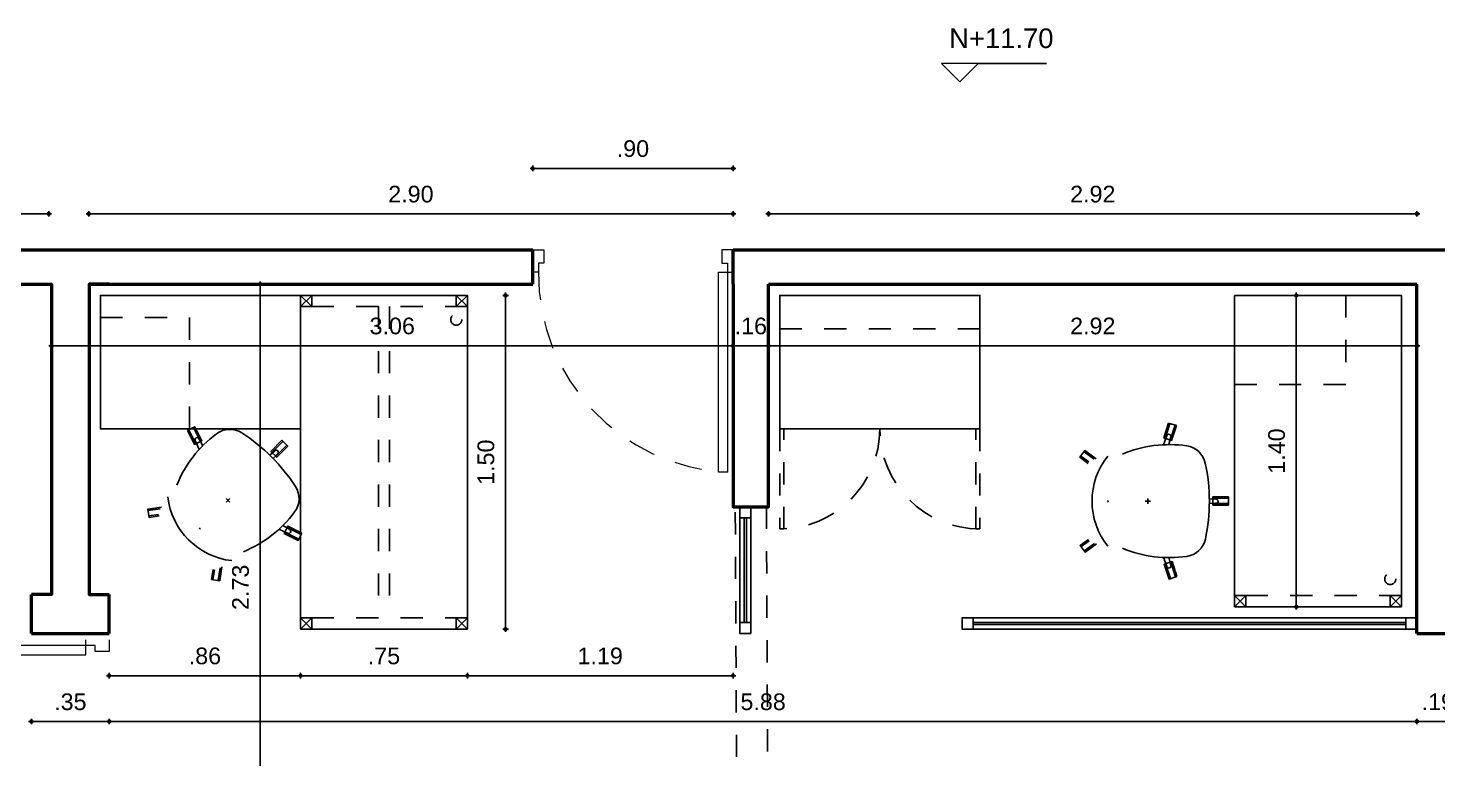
# Model space of a CAD drawing. Header units: millimetres. Extents: x -38 to 179, y -2 to 69.
# Drawn here: x 118.98 to 125.32, y 18.64 to 21.92 of the extents above; entities that cross this region are included whole.
import ezdxf

# ---------------------------------------------------------------- set-up
doc = ezdxf.new("R2010")
doc.units = ezdxf.units.MM
doc.linetypes.add('HIDDEN', pattern=[0.375, 0.25, -0.125])
doc.linetypes.add('HIDDEN2', pattern=[0.1875, 0.125, -0.0625])
doc.layers.get('0').update_dxf_attribs({"color": 255})
for name, color, linetype in [('-CANALETA AEREA', 255, 'Continuous'), ('0.05', 6, 'Continuous'), ('A_MOBILIARIO', 6, 'Continuous'), ('X_COTAS50', 6, 'Continuous')]:
    doc.layers.add(name, color=color, linetype=linetype)
for name, color, linetype, lineweight in [('02 AZUL', 5, 'Continuous', 5), ('03 AMARILLO', 2, 'Continuous', 20), ('04 VERDE', 3, 'Continuous', 15), ('06 ROJO', 1, 'Continuous', 50)]:
    doc.layers.add(name, color=color, linetype=linetype, lineweight=lineweight)
doc.styles.get("Standard").update_dxf_attribs({"font": 'arial.ttf'})
doc.styles.add('UNAL PLANEACION', font='arial.ttf')
doc.dimstyles.new('COTAS 50', dxfattribs={"dimscale": 50, "dimtxt": 0.0015, "dimasz": 0.00025, "dimexe": 0, "dimexo": 0.00025, "dimgap": 0.001, "dimtad": 1, "dimzin": 4, "dimdsep": 46, "dimtxsty": 'UNAL PLANEACION', "dimblk": 'DIMBLK', "dimcen": 1, "dimse1": 1, "dimse2": 1, "dimclrd": 8, "dimclre": 8, "dimclrt": 256, "dimadec": 0, "dimazin": 1, "dimtfac": 1, "dimtix": 1, "dimtmove": 2, "dimatfit": 0, "dimldrblk": 'INDICE', "dimfxl": 1, "dimtolj": 1, "dimtzin": 0, "dimarcsym": 0})

# ---------------------------------------------------------------- blocks, each defined once
blk = doc.blocks.new('DIMBLK')
for q in [(-1, 0), (0, 1), (1, 0), (0, -1)]:
    blk.add_line((0, 0), q)
blk.add_circle((0, 0), 0.5)
blk = doc.blocks.new('*D408')
at = {"layer": 'Defpoints', "color": 0, "transparency": 16777216}
for p in [(123.0746, 1.7494), (123.4246, 1.7494), (123.4246, 1.3536)]:
    blk.add_point(p, dxfattribs=at)
at = {"layer": 'X_COTAS50', "color": 8, "lineweight": -2, "transparency": 16777216}
blk.add_line((123.0871, 1.3536), (123.4121, 1.3536), dxfattribs=at)
at = {"layer": 'X_COTAS50', "color": 8, "lineweight": -2, "transparency": 16777216, "xscale": 0.0125, "yscale": 0.0125, "zscale": 0.0125, "rotation": 180}
blk.add_blockref('DIMBLK', (123.0746, 1.3536), dxfattribs=at)
at = {"layer": 'X_COTAS50', "color": 8, "lineweight": -2, "transparency": 16777216, "xscale": 0.0125, "yscale": 0.0125, "zscale": 0.0125}
blk.add_blockref('DIMBLK', (123.4246, 1.3536), dxfattribs=at)
at = {"layer": 'X_COTAS50', "transparency": 16777216, "insert": (123.2496, 1.4419), "char_height": 0.075, "attachment_point": 5, "style": 'UNAL PLANEACION'}
blk.add_mtext('\\A1;.35', dxfattribs=at)
blk = doc.blocks.new('INDICE')
blk.add_line((-0.17, 0), (-1.17, 0))
blk.add_lwpolyline([(-0.52, 0.87), (-0.38, 0.93), (0, 0), (-0.38, -0.93), (-0.52, -0.87), (-0.17, 0)], close=True)
blk = doc.blocks.new('*D409')
at = {"layer": 'Defpoints', "color": 0, "transparency": 16777216}
for p in [(129.3041, 1.7494), (129.4916, 1.7494), (129.4916, 1.3536)]:
    blk.add_point(p, dxfattribs=at)
at = {"layer": 'X_COTAS50', "color": 8, "lineweight": -2, "transparency": 16777216}
for p, q in [((129.2916, 1.3536), (129.2791, 1.3536)), ((129.3041, 1.3536), (129.4916, 1.3536)), ((129.5041, 1.3536), (129.5166, 1.3536))]:
    blk.add_line(p, q, dxfattribs=at)
at = {"layer": 'X_COTAS50', "color": 8, "lineweight": -2, "transparency": 16777216, "xscale": 0.0125, "yscale": 0.0125, "zscale": 0.0125}
blk.add_blockref('DIMBLK', (129.3041, 1.3536), dxfattribs=at)
at = {"layer": 'X_COTAS50', "color": 8, "lineweight": -2, "transparency": 16777216, "xscale": 0.0125, "yscale": 0.0125, "zscale": 0.0125, "rotation": 180}
blk.add_blockref('DIMBLK', (129.4916, 1.3536), dxfattribs=at)
at = {"layer": 'X_COTAS50', "transparency": 16777216, "insert": (129.3978, 1.4419), "char_height": 0.075, "attachment_point": 5, "style": 'UNAL PLANEACION'}
blk.add_mtext('\\A1;.19', dxfattribs=at)
blk = doc.blocks.new('*D412')
at = {"layer": 'Defpoints', "color": 0, "transparency": 16777216}
for p in [(123.4246, 1.7494), (129.3041, 1.7494), (129.3041, 1.3536)]:
    blk.add_point(p, dxfattribs=at)
at = {"layer": 'X_COTAS50', "color": 8, "lineweight": -2, "transparency": 16777216}
blk.add_line((123.4371, 1.3536), (129.2916, 1.3536), dxfattribs=at)
at = {"layer": 'X_COTAS50', "color": 8, "lineweight": -2, "transparency": 16777216, "xscale": 0.0125, "yscale": 0.0125, "zscale": 0.0125, "rotation": 180}
blk.add_blockref('DIMBLK', (123.4246, 1.3536), dxfattribs=at)
at = {"layer": 'X_COTAS50', "color": 8, "lineweight": -2, "transparency": 16777216, "xscale": 0.0125, "yscale": 0.0125, "zscale": 0.0125}
blk.add_blockref('DIMBLK', (129.3041, 1.3536), dxfattribs=at)
at = {"layer": 'X_COTAS50', "transparency": 16777216, "insert": (126.3643, 1.4419), "char_height": 0.075, "attachment_point": 5, "style": 'UNAL PLANEACION'}
blk.add_mtext('\\A1;5.88', dxfattribs=at)
blk = doc.blocks.new('*D415')
at = {"layer": 'Defpoints', "color": 0, "transparency": 16777216}
for p in [(123.1646, 3.3194), (126.229, 3.1194), (123.1646, 3.0432)]:
    blk.add_point(p, dxfattribs=at)
at = {"layer": 'X_COTAS50', "color": 8, "lineweight": -2, "transparency": 16777216}
blk.add_line((126.2165, 3.0432), (123.1771, 3.0432), dxfattribs=at)
at = {"layer": 'X_COTAS50', "color": 8, "lineweight": -2, "transparency": 16777216, "xscale": 0.0125, "yscale": 0.0125, "zscale": 0.0125, "rotation": 180}
blk.add_blockref('DIMBLK', (123.1646, 3.0432), dxfattribs=at)
at = {"layer": 'X_COTAS50', "color": 8, "lineweight": -2, "transparency": 16777216, "xscale": 0.0125, "yscale": 0.0125, "zscale": 0.0125}
blk.add_blockref('DIMBLK', (126.229, 3.0432), dxfattribs=at)
at = {"layer": 'X_COTAS50', "transparency": 16777216, "insert": (124.6968, 3.1315), "char_height": 0.075, "attachment_point": 5, "style": 'UNAL PLANEACION'}
blk.add_mtext('\\A1;3.06', dxfattribs=at)
blk = doc.blocks.new('*D419')
at = {"layer": 'Defpoints', "color": 0, "transparency": 16777216}
for p in [(126.229, 3.0432), (126.229, 2.3194), (126.3891, 2.3194)]:
    blk.add_point(p, dxfattribs=at)
at = {"layer": 'X_COTAS50', "color": 8, "lineweight": -2, "transparency": 16777216}
for p, q in [((126.2165, 3.0432), (126.204, 3.0432)), ((126.3891, 3.0432), (126.229, 3.0432)), ((126.4016, 3.0432), (126.4141, 3.0432))]:
    blk.add_line(p, q, dxfattribs=at)
at = {"layer": 'X_COTAS50', "color": 8, "lineweight": -2, "transparency": 16777216, "xscale": 0.0125, "yscale": 0.0125, "zscale": 0.0125}
blk.add_blockref('DIMBLK', (126.229, 3.0432), dxfattribs=at)
at = {"layer": 'X_COTAS50', "color": 8, "lineweight": -2, "transparency": 16777216, "xscale": 0.0125, "yscale": 0.0125, "zscale": 0.0125, "rotation": 180}
blk.add_blockref('DIMBLK', (126.3891, 3.0432), dxfattribs=at)
at = {"layer": 'X_COTAS50', "transparency": 16777216, "insert": (126.309, 3.1315), "char_height": 0.075, "attachment_point": 5, "style": 'UNAL PLANEACION'}
blk.add_mtext('\\A1;.16', dxfattribs=at)
blk = doc.blocks.new('*D422')
at = {"layer": 'Defpoints', "color": 0, "transparency": 16777216}
for p in [(129.3041, 3.6361), (126.3891, 3.3194), (129.3041, 3.3194)]:
    blk.add_point(p, dxfattribs=at)
at = {"layer": 'X_COTAS50', "color": 8, "lineweight": -2, "transparency": 16777216}
blk.add_line((126.4016, 3.6361), (129.2916, 3.6361), dxfattribs=at)
at = {"layer": 'X_COTAS50', "color": 8, "lineweight": -2, "transparency": 16777216, "xscale": 0.0125, "yscale": 0.0125, "zscale": 0.0125, "rotation": 180}
blk.add_blockref('DIMBLK', (126.3891, 3.6361), dxfattribs=at)
at = {"layer": 'X_COTAS50', "color": 8, "lineweight": -2, "transparency": 16777216, "xscale": 0.0125, "yscale": 0.0125, "zscale": 0.0125}
blk.add_blockref('DIMBLK', (129.3041, 3.6361), dxfattribs=at)
at = {"layer": 'X_COTAS50', "transparency": 16777216, "insert": (127.8466, 3.7244), "char_height": 0.075, "attachment_point": 5, "style": 'UNAL PLANEACION'}
blk.add_mtext('\\A1;2.92', dxfattribs=at)
blk = doc.blocks.new('*D423')
at = {"layer": 'Defpoints', "color": 0, "transparency": 16777216}
for p in [(123.1526, 3.6361), (123.1526, 1.9244), (120.2406, 1.6506)]:
    blk.add_point(p, dxfattribs=at)
at = {"layer": 'X_COTAS50', "color": 8, "lineweight": -2, "transparency": 16777216}
blk.add_line((120.2531, 3.6361), (123.1401, 3.6361), dxfattribs=at)
at = {"layer": 'X_COTAS50', "color": 8, "lineweight": -2, "transparency": 16777216, "xscale": 0.0125, "yscale": 0.0125, "zscale": 0.0125, "rotation": 180}
blk.add_blockref('DIMBLK', (120.2406, 3.6361), dxfattribs=at)
at = {"layer": 'X_COTAS50', "color": 8, "lineweight": -2, "transparency": 16777216, "xscale": 0.0125, "yscale": 0.0125, "zscale": 0.0125}
blk.add_blockref('DIMBLK', (123.1526, 3.6361), dxfattribs=at)
at = {"layer": 'X_COTAS50', "transparency": 16777216, "insert": (121.6966, 3.7244), "char_height": 0.075, "attachment_point": 5, "style": 'UNAL PLANEACION'}
blk.add_mtext('\\A1;2.91', dxfattribs=at)
blk = doc.blocks.new('*D424')
at = {"layer": 'Defpoints', "color": 0, "transparency": 16777216}
for p in [(126.229, 3.6361), (123.3326, 3.3194), (126.229, 3.3194)]:
    blk.add_point(p, dxfattribs=at)
at = {"layer": 'X_COTAS50', "color": 8, "lineweight": -2, "transparency": 16777216}
blk.add_line((123.3451, 3.6361), (126.2165, 3.6361), dxfattribs=at)
at = {"layer": 'X_COTAS50', "color": 8, "lineweight": -2, "transparency": 16777216, "xscale": 0.0125, "yscale": 0.0125, "zscale": 0.0125, "rotation": 180}
blk.add_blockref('DIMBLK', (123.3326, 3.6361), dxfattribs=at)
at = {"layer": 'X_COTAS50', "color": 8, "lineweight": -2, "transparency": 16777216, "xscale": 0.0125, "yscale": 0.0125, "zscale": 0.0125}
blk.add_blockref('DIMBLK', (126.229, 3.6361), dxfattribs=at)
at = {"layer": 'X_COTAS50', "transparency": 16777216, "insert": (124.7808, 3.7244), "char_height": 0.075, "attachment_point": 5, "style": 'UNAL PLANEACION'}
blk.add_mtext('\\A1;2.90', dxfattribs=at)
blk = doc.blocks.new('*D452')
at = {"layer": 'Defpoints', "color": 0, "transparency": 16777216}
for p in [(126.3891, 3.0432), (126.3891, 2.8194), (129.3041, 2.3194)]:
    blk.add_point(p, dxfattribs=at)
at = {"layer": 'X_COTAS50', "color": 8, "lineweight": -2, "transparency": 16777216}
blk.add_line((129.2916, 3.0432), (126.4016, 3.0432), dxfattribs=at)
at = {"layer": 'X_COTAS50', "color": 8, "lineweight": -2, "transparency": 16777216, "xscale": 0.0125, "yscale": 0.0125, "zscale": 0.0125, "rotation": 180}
blk.add_blockref('DIMBLK', (126.3891, 3.0432), dxfattribs=at)
at = {"layer": 'X_COTAS50', "color": 8, "lineweight": -2, "transparency": 16777216, "xscale": 0.0125, "yscale": 0.0125, "zscale": 0.0125}
blk.add_blockref('DIMBLK', (129.3041, 3.0432), dxfattribs=at)
at = {"layer": 'X_COTAS50', "transparency": 16777216, "insert": (127.8466, 3.1315), "char_height": 0.075, "attachment_point": 5, "style": 'UNAL PLANEACION'}
blk.add_mtext('\\A1;2.92', dxfattribs=at)
blk = doc.blocks.new('PT90M15')
blk.add_lwpolyline([(0.025, 0.1), (0.025, 1), (0.065, 1), (0.065, 0.1)], close=True)
for points in [[(0, 0), (0.05, 0), (0.05, 0.06), (0.025, 0.06), (0.025, 0.1), (0, 0.1)], [(0.9, 0), (0.85, 0), (0.85, 0.06), (0.875, 0.06), (0.875, 0.1), (0.9, 0.1)]]:
    blk.add_lwpolyline(points)
at = {"color": 252, "linetype": 'HIDDEN', "ltscale": 0.5}
blk.add_arc((-0.0189, 0.1071), 0.8939, 359.54198, 87.18486, dxfattribs=at)
blk = doc.blocks.new('MB-SO-PM')
at = {"layer": 'A_MOBILIARIO', "color": 252, "ltscale": 0.1}
for points in [[(-0.1721, 0.2665), (-0.199, 0.3035), (-0.229, 0.2816), (-0.1916, 0.2302)], [(-0.2238, 0.2854), (-0.1902, 0.2392)], [(-0.2042, 0.2997), (-0.1782, 0.2639)], [(0.1905, 0.2326), (0.2271, 0.283), (0.1971, 0.3049), (0.1699, 0.2674)], [(0.2023, 0.3011), (0.176, 0.2649)], [(0.2219, 0.2868), (0.1892, 0.2417)], [(-0.3481, -0.1016), (-0.2815, -0.0799)], [(-0.3406, -0.1247), (-0.274, -0.103)], [(0.3414, -0.1224), (0.2748, -0.1008)], [(0.3488, -0.0994), (0.2822, -0.0778)], [(-0.0109, -0.3625), (-0.011, -0.2925)], [(0.0133, -0.3625), (0.0133, -0.2925)]]:
    blk.add_lwpolyline(points, dxfattribs=at)
at = {"layer": 'A_MOBILIARIO'}
for points in [[(-0.0041, 0.1789, -0.001549), (0.0035, 0.1789, -0.001549)], [(0.2116, 0.1144, -0.134915), (0.2486, -0.1748, -0.313815), (0.1708, -0.2585, -0.106624), (-0.1704, -0.2589, -0.313815), (-0.2484, -0.1754, -0.134915), (-0.2121, 0.1139)]]:
    blk.add_lwpolyline(points, format="xyb", dxfattribs=at)
for points in [[(0.0115, 0), (-0.0115, 0)], [(0, 0.0115), (0, -0.0115)]]:
    blk.add_lwpolyline(points, dxfattribs=at)
at = {"layer": 'A_MOBILIARIO', "color": 252, "ltscale": 0.1}
for points in [[(-0.3386, -0.1308), (-0.272, -0.1091), (-0.2835, -0.0738), (-0.3501, -0.0955)], [(0.3508, -0.0932), (0.2842, -0.0716), (0.2728, -0.1069), (0.3394, -0.1285)], [(0.0198, -0.3625), (0.0197, -0.2925), (-0.0174, -0.2925), (-0.0174, -0.3625)]]:
    blk.add_lwpolyline(points, close=True, dxfattribs=at)
for points in [[(-0.254, -0.0943), (-0.289, -0.1039, -1.057066), (-0.293, -0.0853), (-0.2534, -0.0704)], [(0.2534, -0.0702), (0.2949, -0.0858, -1.057066), (0.2872, -0.1032), (0.254, -0.0941)], [(0.0109, -0.2768), (0.0096, -0.3069, -1.057066), (-0.0095, -0.305), (-0.0107, -0.2768)]]:
    blk.add_lwpolyline(points, format="xyb", dxfattribs=at)
blk.add_arc((0, -0.0762), 0.3267, 51.68308, 128.4484, dxfattribs=at)
blk = doc.blocks.new('MB-ETL-150x165')
at = {"layer": 'A_MOBILIARIO'}
for points in [[(0.75, 0), (0.75, 1.5), (0, 1.5), (0, 0)], [(0.75, 0), (1.65, 0), (1.65, 0.6), (0.75, 0.6)]]:
    blk.add_lwpolyline(points, close=True, dxfattribs=at)
at = {"layer": 'A_MOBILIARIO', "color": 252, "linetype": 'HIDDEN2', "ltscale": 0.1}
for points in [[(0, 1.5), (0.05, 1.45)], [(0, 1.45), (0.05, 1.5)], [(0.05, 1.5), (0.05, 1.45)], [(0.7, 1.5), (0.7, 1.45)], [(0.75, 1.5), (0.7, 1.45)], [(0.75, 1.45), (0.7, 1.5)], [(0, 1.45), (0.05, 1.45)], [(0.7, 1.45), (0.75, 1.45)], [(0, 0.05), (0.05, 0.05)], [(0, 0), (0.05, 0.05)], [(0, 0.05), (0.05, 0)], [(0.05, 0), (0.05, 0.05)], [(0.7, 0), (0.7, 0.05)], [(0.75, 0), (0.7, 0.05)], [(0.75, 0.05), (0.7, 0)], [(0.7, 0.05), (0.75, 0.05)]]:
    blk.add_lwpolyline(points, dxfattribs=at)
at = {"layer": 'A_MOBILIARIO', "color": 252, "linetype": 'HIDDEN2', "ltscale": 0.25}
for points in [[(0.7, 1.45), (0.05, 1.45)], [(0.35, 0.05), (0.35, 1.45)], [(0.4, 0.05), (0.4, 1.45)], [(1.65, 0.1), (1.25, 0.1), (1.25, 0.6)], [(0.7, 0.05), (0.05, 0.05)]]:
    blk.add_lwpolyline(points, dxfattribs=at)
at = {"layer": 'A_MOBILIARIO', "color": 252, "linetype": 'HIDDEN', "ltscale": 0.25}
blk.add_circle((0.05, 0.1091), 0.025, dxfattribs=at)
blk = doc.blocks.new('*D404')
at = {"layer": 'Defpoints', "color": 0, "transparency": 16777216}
for p in [(124.2846, 1.7694), (125.0346, 1.7694), (125.0346, 1.5597)]:
    blk.add_point(p, dxfattribs=at)
at = {"layer": 'X_COTAS50', "color": 8, "lineweight": -2, "transparency": 16777216}
blk.add_line((124.2971, 1.5597), (125.0221, 1.5597), dxfattribs=at)
at = {"layer": 'X_COTAS50', "color": 8, "lineweight": -2, "transparency": 16777216, "xscale": 0.0125, "yscale": 0.0125, "zscale": 0.0125, "rotation": 180}
blk.add_blockref('DIMBLK', (124.2846, 1.5597), dxfattribs=at)
at = {"layer": 'X_COTAS50', "color": 8, "lineweight": -2, "transparency": 16777216, "xscale": 0.0125, "yscale": 0.0125, "zscale": 0.0125}
blk.add_blockref('DIMBLK', (125.0346, 1.5597), dxfattribs=at)
at = {"layer": 'X_COTAS50', "transparency": 16777216, "insert": (124.6596, 1.6479), "char_height": 0.075, "attachment_point": 5, "style": 'UNAL PLANEACION'}
blk.add_mtext('\\A1;.75', dxfattribs=at)
blk = doc.blocks.new('*D405')
at = {"layer": 'Defpoints', "color": 0, "transparency": 16777216}
for p in [(126.229, 2.3194), (125.0346, 1.7694), (126.229, 1.5597)]:
    blk.add_point(p, dxfattribs=at)
at = {"layer": 'X_COTAS50', "color": 8, "lineweight": -2, "transparency": 16777216}
blk.add_line((125.0471, 1.5597), (126.2165, 1.5597), dxfattribs=at)
at = {"layer": 'X_COTAS50', "color": 8, "lineweight": -2, "transparency": 16777216, "xscale": 0.0125, "yscale": 0.0125, "zscale": 0.0125, "rotation": 180}
blk.add_blockref('DIMBLK', (125.0346, 1.5597), dxfattribs=at)
at = {"layer": 'X_COTAS50', "color": 8, "lineweight": -2, "transparency": 16777216, "xscale": 0.0125, "yscale": 0.0125, "zscale": 0.0125}
blk.add_blockref('DIMBLK', (126.229, 1.5597), dxfattribs=at)
at = {"layer": 'X_COTAS50', "transparency": 16777216, "insert": (125.6318, 1.648), "char_height": 0.075, "attachment_point": 5, "style": 'UNAL PLANEACION'}
blk.add_mtext('\\A1;1.19', dxfattribs=at)
blk = doc.blocks.new('*D406')
at = {"layer": 'Defpoints', "color": 0, "transparency": 16777216}
for p in [(123.7864, 3.3194), (124.1032, 3.3194), (124.7664, 0.5944)]:
    blk.add_point(p, dxfattribs=at)
at = {"layer": 'X_COTAS50', "color": 8, "lineweight": -2, "transparency": 16777216}
blk.add_line((124.1032, 0.6069), (124.1032, 3.3069), dxfattribs=at)
at = {"layer": 'X_COTAS50', "color": 8, "lineweight": -2, "transparency": 16777216, "xscale": 0.0125, "yscale": 0.0125, "zscale": 0.0125}
for p, rotation in [((124.1032, 3.3194), 90), ((124.1032, 0.5944), 270)]:
    blk.add_blockref('DIMBLK', p, dxfattribs=dict(at, rotation=rotation))
at = {"layer": 'X_COTAS50', "transparency": 16777216, "insert": (124.0149, 1.9569), "char_height": 0.075, "attachment_point": 5, "rotation": 90, "style": 'UNAL PLANEACION'}
blk.add_mtext('\\A1;2.73', dxfattribs=at)
blk = doc.blocks.new('*D407')
at = {"layer": 'Defpoints', "color": 0, "transparency": 16777216}
for p in [(125.0346, 3.2694), (125.0346, 1.7694), (125.2065, 1.7694)]:
    blk.add_point(p, dxfattribs=at)
at = {"layer": 'X_COTAS50', "color": 8, "lineweight": -2, "transparency": 16777216}
blk.add_line((125.2065, 3.2569), (125.2065, 1.7819), dxfattribs=at)
at = {"layer": 'X_COTAS50', "color": 8, "lineweight": -2, "transparency": 16777216, "xscale": 0.0125, "yscale": 0.0125, "zscale": 0.0125}
for p, rotation in [((125.2065, 3.2694), 90), ((125.2065, 1.7694), 270)]:
    blk.add_blockref('DIMBLK', p, dxfattribs=dict(at, rotation=rotation))
at = {"layer": 'X_COTAS50', "transparency": 16777216, "insert": (125.1182, 2.5194), "char_height": 0.075, "attachment_point": 5, "rotation": 90, "style": 'UNAL PLANEACION'}
blk.add_mtext('\\A1;1.50', dxfattribs=at)
blk = doc.blocks.new('*D455')
at = {"layer": 'Defpoints', "color": 0, "transparency": 16777216}
for p in [(123.4246, 1.7694), (124.2846, 1.7694), (123.4246, 1.5597)]:
    blk.add_point(p, dxfattribs=at)
at = {"layer": 'X_COTAS50', "color": 8, "lineweight": -2, "transparency": 16777216}
blk.add_line((124.2721, 1.5597), (123.4371, 1.5597), dxfattribs=at)
at = {"layer": 'X_COTAS50', "color": 8, "lineweight": -2, "transparency": 16777216, "xscale": 0.0125, "yscale": 0.0125, "zscale": 0.0125, "rotation": 180}
blk.add_blockref('DIMBLK', (123.4246, 1.5597), dxfattribs=at)
at = {"layer": 'X_COTAS50', "color": 8, "lineweight": -2, "transparency": 16777216, "xscale": 0.0125, "yscale": 0.0125, "zscale": 0.0125}
blk.add_blockref('DIMBLK', (124.2846, 1.5597), dxfattribs=at)
at = {"layer": 'X_COTAS50', "transparency": 16777216, "insert": (123.8546, 1.648), "char_height": 0.075, "attachment_point": 5, "style": 'UNAL PLANEACION'}
blk.add_mtext('\\A1;.86', dxfattribs=at)
blk = doc.blocks.new('*D463')
at = {"layer": '-CANALETA AEREA', "color": 8, "lineweight": -2, "transparency": 16777216}
blk.add_line((125.3415, 3.8406), (126.2165, 3.8406), dxfattribs=at)
at = {"layer": 'Defpoints', "color": 0, "transparency": 16777216}
for p in [(126.229, 3.8406), (125.329, 3.4744), (126.229, 3.4744)]:
    blk.add_point(p, dxfattribs=at)
at = {"layer": '-CANALETA AEREA', "color": 8, "lineweight": -2, "transparency": 16777216, "xscale": 0.0125, "yscale": 0.0125, "zscale": 0.0125, "rotation": 180}
blk.add_blockref('DIMBLK', (125.329, 3.8406), dxfattribs=at)
at = {"layer": '-CANALETA AEREA', "color": 8, "lineweight": -2, "transparency": 16777216, "xscale": 0.0125, "yscale": 0.0125, "zscale": 0.0125}
blk.add_blockref('DIMBLK', (126.229, 3.8406), dxfattribs=at)
at = {"layer": '-CANALETA AEREA', "transparency": 16777216, "insert": (125.779, 3.9289), "char_height": 0.075, "attachment_point": 5, "style": 'UNAL PLANEACION'}
blk.add_mtext('\\A1;.90', dxfattribs=at)
blk = doc.blocks.new('*U392')
at = {"layer": '0.05', "color": 150}
blk.add_lwpolyline([(0, 0.05), (0, 0), (0.57, 0), (0.57, 0.05)], close=True, dxfattribs=at)
at = {"layer": '0.05'}
for points in [[(0, 0), (0.05, 0), (0.05, 0.05), (0, 0.05)], [(0.52, 0), (0.57, 0), (0.57, 0.05), (0.52, 0.05)]]:
    blk.add_lwpolyline(points, close=True, dxfattribs=at)
at = {"layer": '0.05', "color": 6}
blk.add_lwpolyline([(0.52, 0.02), (0.05, 0.02), (0.05, 0.03), (0.52, 0.03), (0.52, 0.02)], dxfattribs=at)
blk = doc.blocks.new('*U393')
at = {"layer": '0.05', "color": 150}
blk.add_lwpolyline([(0, 0.05), (0, 0), (2.0451, 0), (2.0451, 0.05)], close=True, dxfattribs=at)
at = {"layer": '0.05'}
for points in [[(0, 0), (0.05, 0), (0.05, 0.05), (0, 0.05)], [(1.9951, 0), (2.0451, 0), (2.0451, 0.05), (1.9951, 0.05)]]:
    blk.add_lwpolyline(points, close=True, dxfattribs=at)
at = {"layer": '0.05', "color": 6}
blk.add_lwpolyline([(1.9951, 0.02), (0.05, 0.02), (0.05, 0.03), (1.9951, 0.03), (1.9951, 0.02)], dxfattribs=at)
blk = doc.blocks.new('1.4 MESA TRAB')
at = {"layer": 'A_MOBILIARIO'}
blk.add_lwpolyline([(-0.75, 0.7), (-0.75, -0.7), (0, -0.7), (0, 0.7)], close=True, dxfattribs=at)
at = {"layer": 'A_MOBILIARIO', "color": 252, "linetype": 'HIDDEN2', "ltscale": 0.25}
for points in [[(-0.25, 0.7), (-0.25, 0.3), (-0.75, 0.3)], [(-0.7, -0.65), (-0.05, -0.65)]]:
    blk.add_lwpolyline(points, dxfattribs=at)
at = {"layer": 'A_MOBILIARIO', "color": 252, "linetype": 'HIDDEN2', "ltscale": 0.1}
for points in [[(-0.7, -0.65), (-0.75, -0.65)], [(-0.75, -0.7), (-0.7, -0.65)], [(-0.75, -0.65), (-0.7, -0.7)], [(-0.7, -0.7), (-0.7, -0.65)], [(0, -0.65), (-0.05, -0.65)], [(-0.05, -0.7), (-0.05, -0.65)], [(0, -0.7), (-0.05, -0.65)], [(0, -0.65), (-0.05, -0.7)]]:
    blk.add_lwpolyline(points, dxfattribs=at)
at = {"layer": 'A_MOBILIARIO', "color": 252, "linetype": 'HIDDEN', "ltscale": 0.25}
blk.add_circle((-0.05, -0.575), 0.025, dxfattribs=at)
blk = doc.blocks.new('*D456')
at = {"layer": '-CANALETA AEREA', "color": 8, "lineweight": -2, "transparency": 16777216}
blk.add_line((128.7617, 3.2569), (128.7617, 1.8819), dxfattribs=at)
at = {"layer": 'Defpoints', "color": 0, "transparency": 16777216}
for p in [(128.4841, 3.2694), (128.4841, 1.8694), (128.7617, 1.8694)]:
    blk.add_point(p, dxfattribs=at)
at = {"layer": '-CANALETA AEREA', "color": 8, "lineweight": -2, "transparency": 16777216, "xscale": 0.0125, "yscale": 0.0125, "zscale": 0.0125}
for p, rotation in [((128.7617, 3.2694), 90), ((128.7617, 1.8694), 270)]:
    blk.add_blockref('DIMBLK', p, dxfattribs=dict(at, rotation=rotation))
at = {"layer": '-CANALETA AEREA', "transparency": 16777216, "insert": (128.6734, 2.5694), "char_height": 0.075, "attachment_point": 5, "rotation": 90, "style": 'UNAL PLANEACION'}
blk.add_mtext('\\A1;1.40', dxfattribs=at)
blk = doc.blocks.new('*U12')
at = {"layer": 'A_MOBILIARIO'}
blk.add_lwpolyline([(0, 0), (0.9, 0), (0.9, 0.6), (0, 0.6)], close=True, dxfattribs=at)
at = {"layer": 'A_MOBILIARIO', "linetype": 'HIDDEN', "ltscale": 0.1}
blk.add_lwpolyline([(0, 0.45), (0.9, 0.45)], dxfattribs=at)
at = {"layer": 'A_MOBILIARIO', "color": 252, "linetype": 'HIDDEN', "ltscale": 0.1}
for points in [[(0, 0), (0, -0.45), (0.018, -0.45), (0.018, 0)], [(0.9, 0), (0.9, -0.45), (0.882, -0.45), (0.882, 0)]]:
    blk.add_lwpolyline(points, close=True, dxfattribs=at)
at = {"layer": 'A_MOBILIARIO', "color": 252, "linetype": 'HIDDEN2'}
for centre, start, end in [((0, 0), 270, 0), ((0.9, 0), 180, 270)]:
    blk.add_arc(centre, 0.45, start, end, dxfattribs=at)
blk = doc.blocks.new('onci op2')
at = {"color": 252, "linetype": 'HIDDEN2', "ltscale": 0.5}
blk.add_lwpolyline([(8.1394, 1.975), (8.2795, 1.975), (8.305, -3.15), (8.165, -3.15)], close=True, dxfattribs=at)
at = {"layer": '02 AZUL'}
for points in [[(7.2294, 3.13), (7.2794, 3.13), (7.2794, 3.07), (7.2544, 3.07), (7.2544, 3.03), (7.2294, 3.03)], [(7.2294, 3.13), (7.2794, 3.13), (7.2794, 3.07), (7.2544, 3.07), (7.2544, 3.03), (7.2294, 3.03)], [(7.2294, 3.13), (7.2794, 3.13), (7.2794, 3.07), (7.2544, 3.07), (7.2544, 3.03), (7.2294, 3.03)], [(8.1294, 3.13), (8.0794, 3.13), (8.0794, 3.07), (8.1044, 3.07), (8.1044, 3.03), (8.1294, 3.03)], [(8.1294, 3.13), (8.0794, 3.13), (8.0794, 3.07), (8.1044, 3.07), (8.1044, 3.03), (8.1294, 3.03)], [(8.1294, 3.13), (8.0794, 3.13), (8.0794, 3.07), (8.1044, 3.07), (8.1044, 3.03), (8.1294, 3.03)]]:
    blk.add_lwpolyline(points, dxfattribs=at)
at = {"layer": '03 AMARILLO'}
blk.add_lwpolyline([(9.5382, 3.9673), (9.0673, 3.9673), (9.1494, 3.8852), (9.2315, 3.9673)], close=True, dxfattribs=at)
at = {"layer": '06 ROJO'}
for p, q in [((0.005, 3.13), (7.23, 3.13)), ((0.005, 3.13), (7.23, 3.13)), ((0.005, 3.13), (7.23, 3.13)), ((7.23, 2.975), (7.23, 3.13)), ((7.23, 2.975), (7.23, 3.13)), ((7.23, 2.975), (7.23, 3.13)), ((8.1294, 3.13), (13.355, 3.13)), ((8.1294, 2.975), (8.1294, 3.13)), ((8.1294, 3.13), (13.355, 3.13)), ((8.1294, 2.975), (8.1294, 3.13)), ((8.1294, 3.13), (13.355, 3.13)), ((8.1294, 3.03), (8.1294, 3.13)), ((5.235, 2.975), (7.23, 2.975)), ((8.2895, 2.975), (11.2045, 2.975)), ((11.2045, 1.405), (11.2045, 2.975)), ((4.975, 1.405), (4.975, 1.58)), ((5.325, 1.405), (5.325, 1.58)), ((4.975, 1.405), (5.325, 1.405)), ((11.2045, 1.405), (11.392, 1.405))]:
    blk.add_line(p, q, dxfattribs=at)
for points in [[(4.8857, 2.975), (5.065, 2.975), (5.065, 1.58), (4.975, 1.58)], [(5.325, 2.975), (5.235, 2.975), (5.235, 1.58), (5.325, 1.58)], [(8.1294, 2.975), (8.1294, 2.975), (8.1294, 1.975), (8.2895, 1.975), (8.2895, 2.975)]]:
    blk.add_lwpolyline(points, dxfattribs=at)
at = {"layer": '0.05', "rotation": 270}
blk.add_blockref('*U392', (8.1595, 1.975), dxfattribs=at)
at = {"layer": '0.05', "xscale": -1}
blk.add_blockref('*U393', (11.2045, 1.425), dxfattribs=at)
at = {"layer": '02 AZUL', "rotation": 180}
blk.add_blockref('PT90M15', (8.1294, 3.13), dxfattribs=at)
at = {"layer": '02 AZUL', "xscale": -1.05793444889465, "yscale": 1.05793444889465, "zscale": 1.05793444889465, "rotation": 90}
blk.add_blockref('PT90M15', (5.325, 1.3771), dxfattribs=at)
at = {"layer": 'A_MOBILIARIO'}
for name, p, rotation in [('MB-ETL-150x165', (6.935, 2.925), 180), ('MB-SO-PM', (5.8588, 2.0031), 135), ('MB-SO-PM', (9.9943, 2), 90.00000000000001)]:
    blk.add_blockref(name, p, dxfattribs=dict(at, rotation=rotation))
at = {"layer": 'A_MOBILIARIO', "xscale": -1}
blk.add_blockref('*U12', (9.2395, 2.325), dxfattribs=at)
at = {"layer": 'X_COTAS50'}
blk.add_blockref('1.4 MESA TRAB', (11.1345, 2.225), dxfattribs=at)
at = {"layer": '04 VERDE', "insert": (9.1012, 4.1251), "char_height": 0.129343, "width": 0.621735, "attachment_point": 1}
blk.add_mtext('{\\H0.6818x;N+11.70}', dxfattribs=at)
at = {"layer": '-CANALETA AEREA'}
dim = blk.add_aligned_dim(p1=(7.2294, 3.13), p2=(8.1294, 3.13), distance=0.3662, dimstyle='COTAS 50', dxfattribs=at)
dim.commit()
dim.dimension.update_dxf_attribs({"geometry": '*D463', "text_midpoint": (7.6794, 3.5845), "insert": (-118.0996, -0.3444)})
dim = blk.add_linear_dim(base=(10.6622, 1.525), p1=(10.3845, 2.925), p2=(10.3845, 1.525), angle=90, dimstyle='COTAS 50', dxfattribs=at)
dim.commit()
dim.dimension.update_dxf_attribs({"geometry": '*D456', "text_midpoint": (10.5739, 2.225), "insert": (-118.0996, -0.3444)})
at = {"layer": 'X_COTAS50'}
for base, p1, p2, picture, middle, set_off in [((5.053, 3.2916), (2.141, 1.3062), (5.053, 1.58), '*D423', (3.597, 3.3799), (-118.0996, -0.3444)), ((8.1294, 3.2916), (5.233, 2.975), (8.1294, 2.975), '*D424', (6.6812, 3.3799), (-118.0996, -0.3444)), ((11.2045, 3.2916399798), (8.2895, 2.975), (11.2045, 2.975), '*D422', (9.747, 3.3799329539), (-118.0995846717, -0.3444224891)), ((5.065, 2.6987), (8.1294, 2.775), (5.065, 2.975), '*D415', (6.5972, 2.7871), (-118.0996, -0.3444)), ((8.1294, 2.6987), (8.2895, 1.975), (8.1294, 1.975), '*D419', (8.2095, 2.787), (-118.0996, -0.3444)), ((8.2895, 2.6987485652), (11.2045, 1.975), (8.2895, 2.475), '*D452', (9.747, 2.7870415393), (-118.0995846717, -0.3444224891)), ((8.1294, 1.2153), (6.935, 1.425), (8.1294, 1.975), '*D405', (7.5322, 1.3036), (-118.0996, -0.3444)), ((5.325, 1.0092), (4.975, 1.405), (5.325, 1.405), '*D408', (5.15, 1.0975), (-118.0996, -0.3444)), ((5.325, 1.2153), (6.185, 1.425), (5.325, 1.425), '*D455', (5.755, 1.3036), (-118.0996, -0.3444)), ((11.2045, 1.0092), (5.325, 1.405), (11.2045, 1.405), '*D412', (8.2647, 1.0975), (-118.0996, -0.3444)), ((6.935, 1.2153), (6.185, 1.425), (6.935, 1.425), '*D404', (6.56, 1.3035), (-118.0996, -0.3444)), ((11.392, 1.0092), (11.2045, 1.405), (11.392, 1.405), '*D409', (11.2982, 1.0975), (-118.0996, -0.3444))]:
    dim = blk.add_linear_dim(base=base, p1=p1, p2=p2, dimstyle='COTAS 50', dxfattribs=at)
    dim.commit()
    dim.dimension.update_dxf_attribs({"geometry": picture, "text_midpoint": middle, "insert": set_off})
for base, p1, p2, picture, middle, set_off in [((6.0036042804, 2.975), (6.6668140003, 0.25), (5.6868140003, 2.975), '*D406', (5.9152857265, 1.6125), (-118.0995846717, -0.3444224891)), ((7.1069, 1.425), (6.935, 2.925), (6.935, 1.425), '*D407', (7.0186, 2.175), (-118.0996, -0.3444))]:
    dim = blk.add_linear_dim(base=base, p1=p1, p2=p2, angle=90, dimstyle='COTAS 50', dxfattribs=at)
    dim.commit()
    dim.dimension.update_dxf_attribs({"geometry": picture, "text_midpoint": middle, "insert": set_off})

msp = doc.modelspace()

# ---------------------------------------------------------------- block references
at = {"color": 3}
msp.add_blockref('onci op2', (114.0174, 17.7975), dxfattribs=at)

doc.saveas('drawing.dxf')
